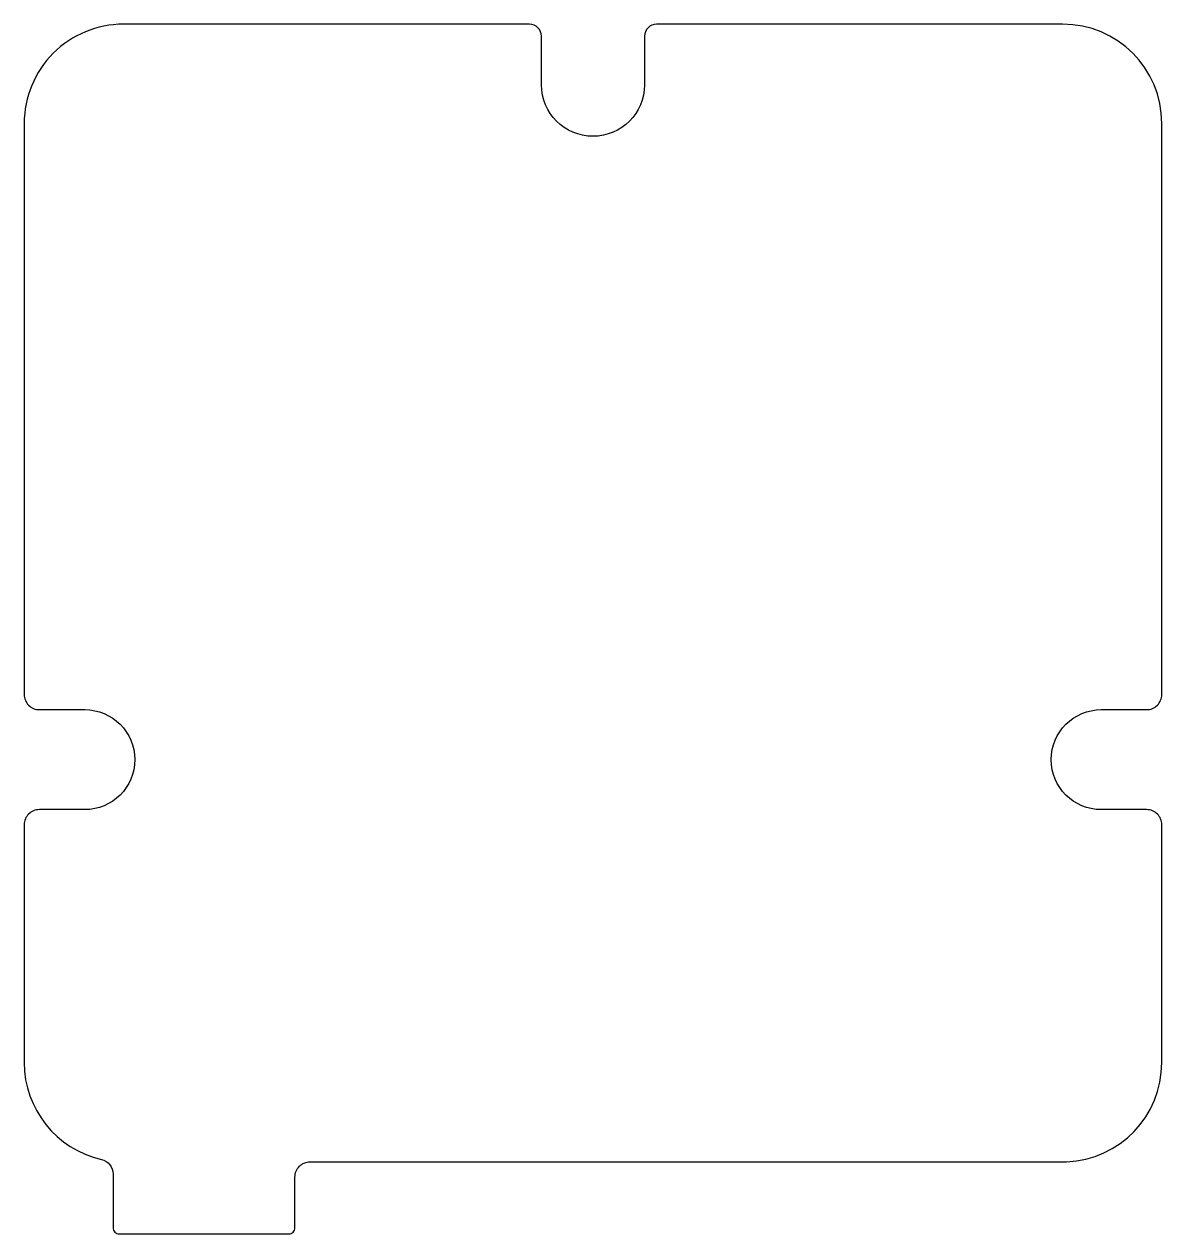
# Model space of a CAD drawing. Header units: millimetres. Extents: x -23.5 to 14.1, y -36.2 to 3.8.
import ezdxf

# ---------------------------------------------------------------- set-up
doc = ezdxf.new("R2010")
doc.units = ezdxf.units.MM
doc.layers.get('0').update_dxf_attribs({"linetype": 'CONTINUOUS'})

msp = doc.modelspace()

# ---------------------------------------------------------------- linework, layer by layer
msp.add_lwpolyline([(-23.475, -18.35, 0.414214), (-22.975, -18.85), (-21.475, -18.85, -1), (-21.475, -22.15), (-22.975, -22.15, 0.414214), (-23.475, -22.65), (-23.475, -30.5, 0.350182), (-20.926, -33.694, -0.350182), (-20.537, -34.181), (-20.537, -35.95, 0.414214), (-20.337, -36.15), (-14.737, -36.15, 0.414214), (-14.537, -35.95), (-14.537, -34.275, -0.414214), (-14.037, -33.775), (0.05, -33.775), (10.93, -33.772, 0.40262), (14.075, -30.5), (14.075, -22.65, 0.414214), (13.575, -22.15), (12.075, -22.15, -1), (12.075, -18.85), (13.575, -18.85, 0.414214), (14.075, -18.35), (14.075, 0.5, 0.414212), (10.8, 3.775), (-2.6, 3.775, 0.414214), (-3, 3.375), (-3, 1.775, -1), (-6.4, 1.775), (-6.4, 3.375, 0.414214), (-6.8, 3.775), (-20.2, 3.775, 0.414214), (-23.475, 0.5)], format="xyb", close=True)

doc.saveas('drawing.dxf')
